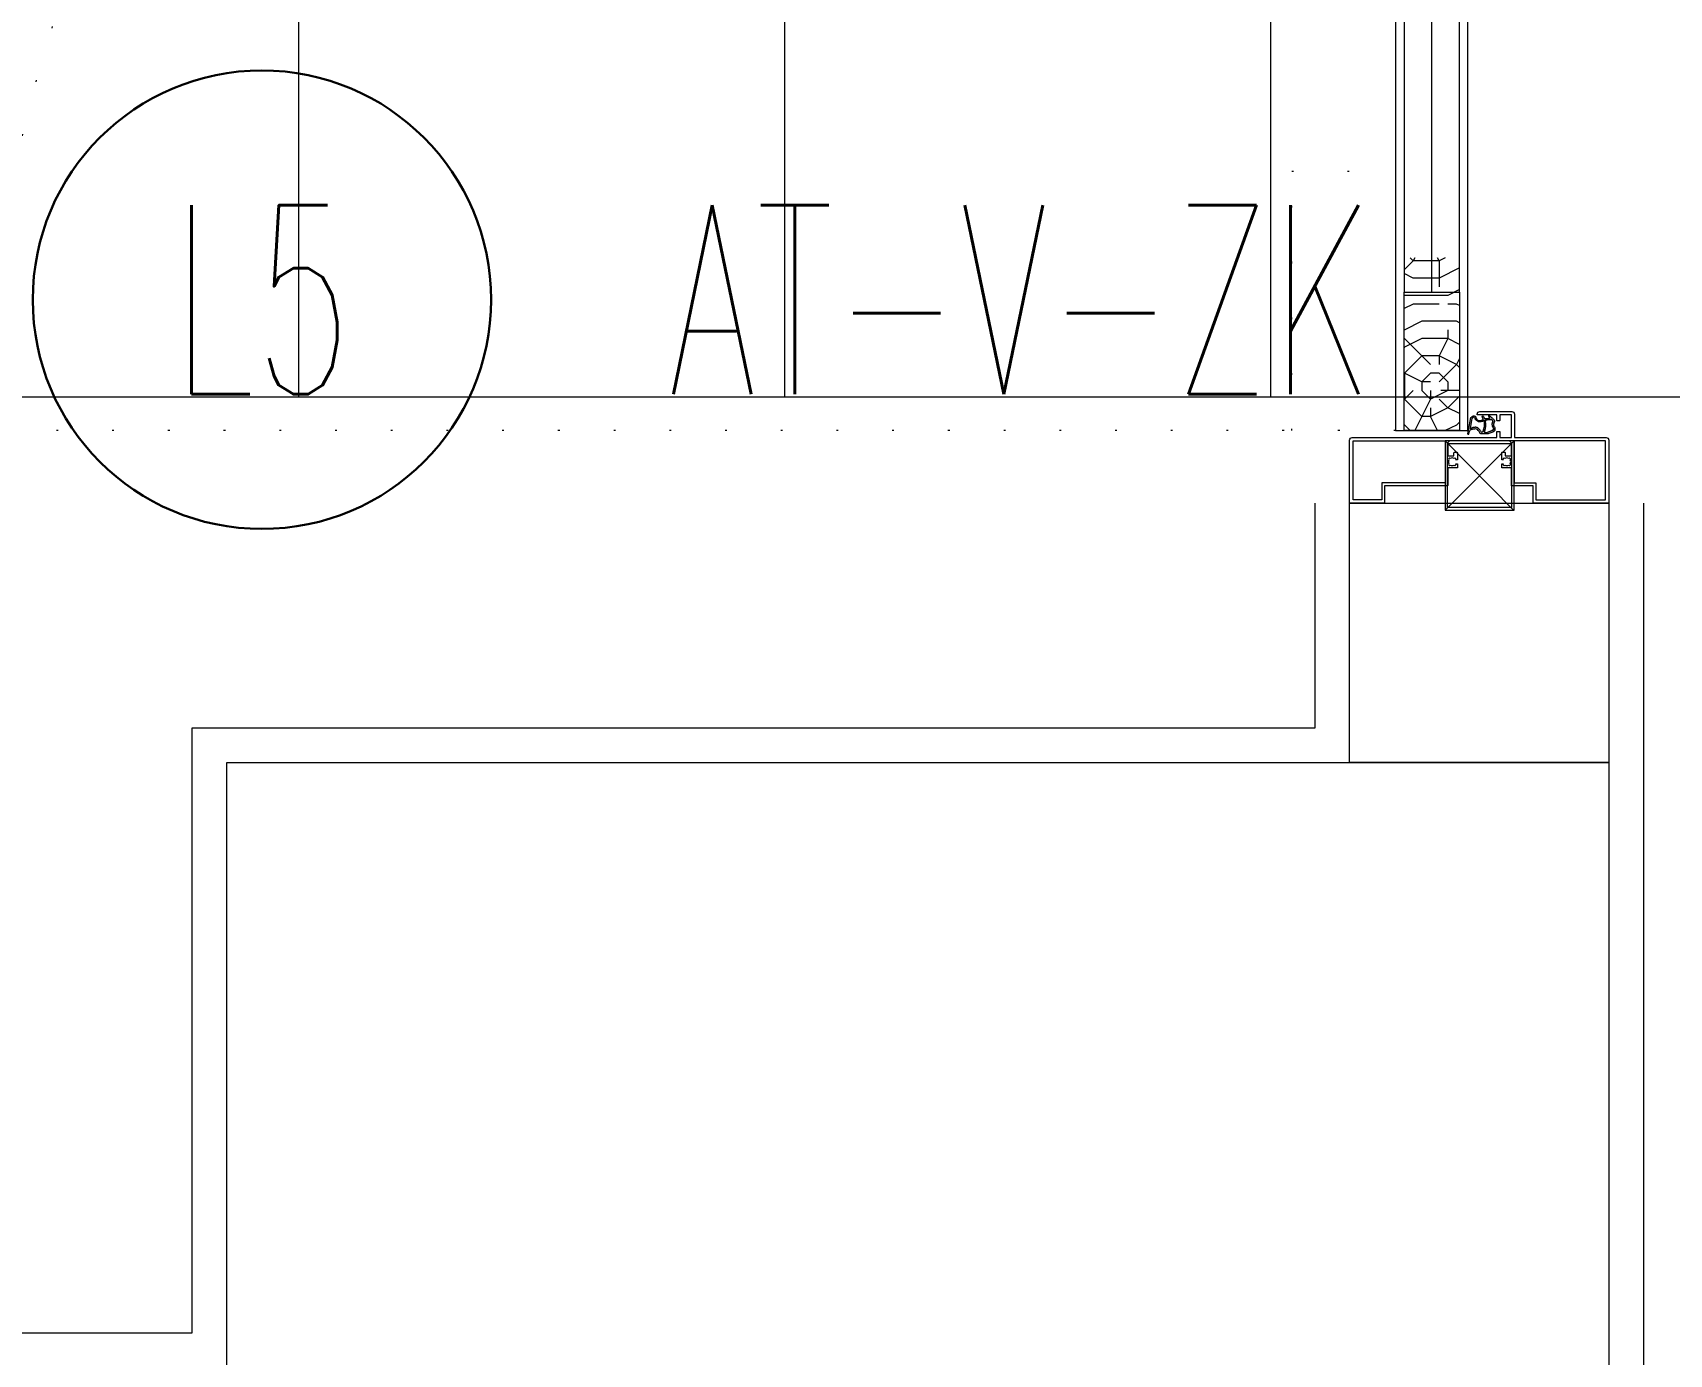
# Model space of a CAD drawing. Extents: x -2012 to 34975, y -1043 to 8321.
# Drawn here: x 4389.6 to 4484.3, y 3158.3 to 3234.7 of the extents above; entities that cross this region are included whole.
import ezdxf
from ezdxf.enums import TextEntityAlignment as Align

# ---------------------------------------------------------------- set-up
doc = ezdxf.new("R2010")
doc.units = 0
doc.header["$LTSCALE"] = 25
doc.linetypes.add('DOT2', pattern=[0.125, 0, -0.125])
doc.layers.get('0').update_dxf_attribs({"color": 9, "lineweight": 9})
for name, color, linetype, lineweight in [('00', 9, 'Continuous', 9), ('01', 9, 'Continuous', 9), ('09', 9, 'Continuous', 9), ('10', 9, 'Continuous', 9), ('12', 9, 'Continuous', 9), ('14', 9, 'Continuous', 9), ('20', 9, 'DOT2', 9), ('21_MAHAL', 9, 'Continuous', 9), ('33', 9, 'BATTING', 9), ('E-LİNYE', 7, 'Continuous', 30)]:
    doc.layers.add(name, color=color, linetype=linetype, lineweight=lineweight)
doc.styles.add('Arial', font='arial.ttf', dxfattribs={"height": 2.5})
doc.styles.add('E-YAZI', font='txttw.shx')
doc.styles.add('MuuM_TEXT-STANDART', font='ARIALN.TTF')
doc.linetypes.add('BATTING', pattern='A,0.0001,-0.1,[134,ltypeshp.shx,S=0.1,R=0,X=-0.1,Y=0],-0.2,[134,ltypeshp.shx,S=0.1,R=180,X=0.1,Y=0],-0.1', length=0.4001000000000002)

# ---------------------------------------------------------------- blocks, each defined once
blk = doc.blocks.new('p-kolon-80x80-vw')
at = {"layer": '01'}
blk.add_lwpolyline([(-39.99999999999273, -40), (-39.99999999999273, 40), (39.99999999999273, 40), (39.99999999999273, -40)], close=True, dxfattribs=at)
blk = doc.blocks.new('p-korkasa_40x40')
at = {"layer": '10'}
for points in [[(-2, -2), (-2, -2, 4.557571570274368), (-2, -2), (2, -2.000000000000454, 6.895317174706505), (2, -2.000000000000454), (2, -2.000000000000454), (2, 2.000000000000454), (-2, 2), (-2, -2)], [(-1.85000000000582, -1.85000000000582), (-1.85000000000582, 1.85000000000582), (1.85000000000582, 1.85000000000582), (1.85000000000582, -1.85000000000582), (-1.85000000000582, -1.85000000000582, -4.556434831823175), (-1.85000000000582, -1.85000000000582)]]:
    blk.add_lwpolyline(points, format="xyb", close=True, dxfattribs=at)
for points in [[(2, -2.000000000000454), (-2, 2)], [(2, 2.000000000000454), (-2, -1.96874570933869)]]:
    blk.add_lwpolyline(points, dxfattribs=at)
blk = doc.blocks.new('p-krt-ahsapkapi90lık_2')
at = {"layer": '09'}
h = blk.add_hatch(dxfattribs=at)
h.set_pattern_fill('LOGEND', color=256, scale=10, style=0)
h.set_pattern_definition([(2.2e-15, (-13396.01451895165, 12786.00811659644), (9.999999999999996, -10), [3, -7]), (2.2e-15, (-13396.01451895165, 12785.50811659644), (9.999999999999996, -10), [3, -7]), (2.2e-15, (-13395.51451895165, 12784.50811659644), (9.999999999999996, -10), [2, -8]), (2.2e-15, (-13395.01451895165, 12783.50811659644), (9.999999999999996, -10), [1.5, -8.5]), (2.2e-15, (-13395.01451895165, 12782.50811659644), (9.999999999999996, -10), [1, -9]), (2.2e-15, (-13397.51451895165, 12781.50811659644), (9.999999999999996, -10), [0.5, -2.5, 0.5, -6.5]), (2.2e-15, (-13396.01451895165, 12781.00811659644), (9.999999999999996, -10), [0.5, -4, 1.5, -4]), (2.2e-15, (-13394.01451895165, 12780.50811659644), (9.999999999999996, -10), [0.5, -0.5, 0.5, -8.5]), (2.2e-15, (-13394.51451895165, 12780.00811659644), (9.999999999999996, -10), [0.5, -9.5]), (2.2e-15, (-13395.01451895165, 12779.00811659644), (9.999999999999996, -10), [1.5, -8.5]), (2.2e-15, (-13395.01451895165, 12778.00811659644), (9.999999999999996, -10), [2, -8]), (2.2e-15, (-13395.51451895165, 12777.00811659644), (9.999999999999996, -10), [2.5, -3, 0.5, -4]), (270, (-13399.51451895165, 12783.00811659644), (-10, -9.999999999999996), [0.5, -1, 2.5, -6]), (270, (-13399.01451895165, 12782.00811659644), (-10, -9.999999999999996), [0.5, -0.5, 1.5, -7.5]), (270, (-13398.51451895165, 12778.00811659644), (-10, -9.999999999999996), [1, -9]), (270, (-13398.01451895165, 12782.00811659644), (-10, -9.999999999999996), [2, -3, 0.5, -4.5]), (270, (-13397.51451895165, 12776.50811659644), (-10, -9.999999999999996), [0.5, -9.5]), (270, (-13397.01451895165, 12781.50811659644), (-10, -9.999999999999996), [1.5, -8.5]), (270, (-13396.01451895165, 12781.00811659644), (-10, -9.999999999999996), [1, -9]), (270, (-13395.01451895165, 12781.00811659644), (-10, -9.999999999999996), [0.5, -1.5, 1.5, -6.5]), (270, (-13394.51451895165, 12780.50811659644), (-10, -9.999999999999996), [0.5, -9.5]), (270, (-13394.01451895165, 12782.50811659644), (-10, -9.999999999999996), [1.399999999999999, -8.6]), (270, (-13393.51451895165, 12784.50811659644), (-10, -9.999999999999996), [1, -9]), (270, (-13392.51451895165, 12780.50811659644), (-10, -9.999999999999996), [0.5, -9.5]), (270, (-13391.51451895165, 12781.00811659644), (-10, -9.999999999999996), [1.5, -8.5]), (270, (-13390.51451895165, 12781.00811659644), (-10, -9.999999999999996), [1.5, -8.5]), (314.9999999999999, (-13392.01451895165, 12785.00811659644), (-3.3e-15, -10.00000000019025), [0.7071000000000001, -0.7071000000000001, 0.7071000000000001, -12.02083562]), (314.9999999999999, (-13394.01451895165, 12782.50811659644), (-3.3e-15, -10.00000000019025), [1.414199999999999, -12.72793562]), (314.9999999999999, (-13398.01451895165, 12777.50811659644), (-3.3e-15, -10.00000000019025), [1.414199999999999, -12.72793562]), (314.9999999999999, (-13396.01451895165, 12780.00811659644), (-3.3e-15, -10.00000000019025), [1.414199999999999, -12.72793562]), (314.9999999999999, (-13395.51451895165, 12782.00811659644), (-3.3e-15, -10.00000000019025), [1.414199999999999, -12.72793562]), (314.9999999999999, (-13392.51451895165, 12784.00811659644), (-3.3e-15, -10.00000000019025), [1.414199999999999, -12.72793562]), (314.9999999999999, (-13393.51451895165, 12783.50811659644), (-3.3e-15, -10.00000000019025), [2.121319999999998, -12.02081562]), (314.9999999999999, (-13396.51451895165, 12779.00811659644), (-3.3e-15, -10.00000000019025), [0.7071000000000001, -13.43503562]), (314.9999999999999, (-13397.01451895165, 12778.00811659644), (-3.3e-15, -10.00000000019025), [0.7071000000000001, -13.43503562]), (314.9999999999999, (-13393.01451895165, 12778.00811659644), (-3.3e-15, -10.00000000019025), [0.7071000000000001, -13.43503562]), (314.9999999999999, (-13397.01451895165, 12783.00811659644), (-3.3e-15, -10.00000000019025), [0.7071000000000001, -13.43503562]), (314.9999999999999, (-13391.51451895165, 12779.50811659644), (-3.3e-15, -10.00000000019025), [0.7071000000000001, -13.43503562]), (314.9999999999999, (-13395.01451895165, 12780.50811659644), (-3.3e-15, -10.00000000019025), [0.7071000000000001, -13.43503562]), (314.9999999999999, (-13394.01451895165, 12779.50811659644), (-3.3e-15, -10.00000000019025), [0.7071000000000001, -13.43503562]), (224.9999999999999, (-13394.51451895165, 12781.50811659644), (-10.00000000019025, 3.3e-15), [0.7071000000000001, -0.7071000000000001, 2.121319999999998, -10.60661562]), (224.9999999999999, (-13393.01451895165, 12781.50811659644), (-10.00000000019025, 3.3e-15), [0.7071000000000001, -13.43503562]), (224.9999999999999, (-13393.01451895165, 12785.00811659644), (-10.00000000019025, 3.3e-15), [0.7071000000000001, -13.43503562]), (224.9999999999999, (-13395.01451895165, 12782.50811659644), (-10.00000000019025, 3.3e-15), [0.7071000000000001, -13.43503562]), (224.9999999999999, (-13393.51451895165, 12780.50811659644), (-10.00000000019025, 3.3e-15), [0.7071000000000001, -13.43503562]), (224.9999999999999, (-13396.01451895165, 12783.00811659644), (-10.00000000019025, 3.3e-15), [0.7071000000000001, -13.43503562]), (224.9999999999999, (-13392.01451895165, 12783.00811659644), (-10.00000000019025, 3.3e-15), [0.7071000000000001, -13.43503562]), (224.9999999999999, (-13399.01451895165, 12786.00811659644), (-10.00000000019025, 3.3e-15), [0.7071000000000001, -13.43503562]), (224.9999999999999, (-13398.51451895165, 12785.50811659644), (-10.00000000019025, 3.3e-15), [1.414199999999999, -12.72793562]), (224.9999999999999, (-13398.01451895165, 12785.00811659644), (-10.00000000019025, 3.3e-15), [1.414199999999999, -12.72793562]), (224.9999999999999, (-13397.01451895165, 12785.00811659644), (-10.00000000019025, 3.3e-15), [1.414199999999999, -12.72793562]), (224.9999999999999, (-13396.51451895165, 12784.00811659644), (-10.00000000019025, 3.3e-15), [1.414199999999999, -12.72793562]), (224.9999999999999, (-13392.51451895165, 12780.00811659644), (-10.00000000019025, 3.3e-15), [1.414199999999999, -12.72793562]), (224.9999999999999, (-13390.51451895165, 12785.00811659644), (-10.00000000019025, 3.3e-15), [1.414199999999999, -12.72793562]), (224.9999999999999, (-13390.01451895165, 12777.00811659644), (-10.00000000019025, 3.3e-15), [1.414199999999999, -12.72793562]), (224.9999999999999, (-13390.01451895165, 12778.00811659644), (-10.00000000019025, 3.3e-15), [1.414199999999999, -12.72793562]), (224.9999999999999, (-13391.01451895165, 12778.50811659644), (-10.00000000019025, 3.3e-15), [1.414199999999999, -12.72793562]), (224.9999999999999, (-13398.01451895165, 12778.50811659644), (-10.00000000019025, 3.3e-15), [2.121319999999998, -12.02081562]), (224.9999999999999, (-13391.51451895165, 12779.50811659644), (-10.00000000019025, 3.3e-15), [2.121319999999998, -12.02081562]), (333.4349487999999, (-13397.01451895165, 12776.50811659644), (10.00000000000094, -4.0006493e-09), [1.117999999999998, -21.24267976999998]), (333.4349487999999, (-13397.01451895165, 12781.50811659644), (10.00000000000094, -4.0006493e-09), [1.117999999999998, -21.24267976999998]), (333.4349487999999, (-13396.01451895165, 12778.50811659644), (10.00000000000094, -4.0006493e-09), [1.117999999999998, -21.24267976999998]), (333.4349487999999, (-13393.01451895165, 12785.50811659644), (10.00000000000094, -4.0006493e-09), [1.117999999999998, -21.24267976999998]), (333.4349487999999, (-13393.51451895165, 12784.50811659644), (10.00000000000094, -4.0006493e-09), [1.117999999999998, -21.24267976999998]), (333.4349487999999, (-13396.51451895165, 12782.50811659644), (10.00000000000094, -4.0006493e-09), [1.117999999999998, -21.24267976999998]), (333.4349487999999, (-13396.51451895165, 12777.50811659644), (10.00000000000094, -4.0006493e-09), [1.117999999999998, -21.24267976999998]), (333.4349487999999, (-13393.51451895165, 12780.50811659644), (10.00000000000094, -4.0006493e-09), [2.235999999999997, -20.12467976999998]), (296.5650511799998, (-13393.51451895165, 12779.00811659644), (5.099821e-10, -10.00000000000094), [1.117999999999975, -21.24267976999962]), (296.5650511799998, (-13392.01451895165, 12782.00811659644), (5.099821e-10, -10.00000000000094), [1.117999999999975, -21.24267976999962]), (296.5650511799998, (-13397.01451895165, 12780.00811659644), (5.099821e-10, -10.00000000000094), [1.117999999999975, -21.24267976999962]), (296.5650511799998, (-13399.01451895165, 12779.50811659644), (5.099821e-10, -10.00000000000094), [1.117999999999975, -21.24267976999962]), (296.5650511799998, (-13393.01451895165, 12781.50811659644), (5.099821e-10, -10.00000000000094), [1.117999999999975, -21.24267976999962]), (296.5650511799998, (-13394.01451895165, 12781.50811659644), (5.099821e-10, -10.00000000000094), [1.117999999999975, -21.24267976999962]), (296.5650511799998, (-13398.01451895165, 12780.00811659644), (5.099821e-10, -10.00000000000094), [2.235999999999953, -20.12467976999963]), (296.5650511799998, (-13390.51451895165, 12783.50811659644), (5.099821e-10, -10.00000000000094), [2.235999999999953, -20.12467976999963]), (296.5650511799998, (-13391.51451895165, 12783.00811659644), (5.099821e-10, -10.00000000000094), [2.235999999999953, -20.12467976999963]), (243.4349487999999, (-13399.51451895165, 12784.50811659644), (-4.0006526e-09, -10.00000000000094), [1.11799999999998, -21.24267976999968]), (243.4349487999999, (-13399.51451895165, 12779.00811659644), (-4.0006526e-09, -10.00000000000094), [1.11799999999998, -21.24267976999968]), (243.4349487999999, (-13397.51451895165, 12786.00811659644), (-4.0006526e-09, -10.00000000000094), [1.11799999999998, -21.24267976999968]), (243.4349487999999, (-13398.51451895165, 12777.00811659644), (-4.0006526e-09, -10.00000000000094), [1.11799999999998, -21.24267976999968]), (243.4349487999999, (-13397.51451895165, 12783.00811659644), (-4.0006526e-09, -10.00000000000094), [1.11799999999998, -21.24267976999968]), (243.4349487999999, (-13395.51451895165, 12782.00811659644), (-4.0006526e-09, -10.00000000000094), [1.11799999999998, -21.24267976999968]), (243.4349487999999, (-13394.51451895165, 12780.00811659644), (-4.0006526e-09, -10.00000000000094), [1.11799999999998, -21.24267976999968]), (243.4349487999999, (-13399.01451895165, 12784.00811659644), (3.2114650989e-06, -10.00000160773382), [1.11799999999998, -21.24267976999968]), (243.4349487999999, (-13396.51451895165, 12782.50811659644), (-4.0006526e-09, -10.00000000000094), [1.11799999999998, -21.24267976999968]), (243.4349487999999, (-13393.51451895165, 12783.50811659644), (-4.0006526e-09, -10.00000000000094), [1.11799999999998, -21.24267976999968]), (243.4349487999999, (-13392.51451895165, 12782.50811659644), (-4.0006526e-09, -10.00000000000094), [1.11799999999998, -21.24267976999968]), (243.4349487999999, (-13390.51451895165, 12779.50811659644), (-4.0006526e-09, -10.00000000000094), [1.11799999999998, -21.24267976999968]), (243.4349487999999, (-13398.01451895165, 12776.50811659644), (-4.0006526e-09, -10.00000000000094), [1.11799999999998, -21.24267976999968]), (243.4349487999999, (-13399.51451895165, 12777.00811659644), (-4.0006526e-09, -10.00000000000094), [2.23599999999996, -20.12467976999968]), (243.4349487999999, (-13398.01451895165, 12784.00811659644), (-4.0006526e-09, -10.00000000000094), [2.23599999999996, -20.12467976999968]), (206.5650511799999, (-13399.51451895165, 12785.50811659644), (-10.00000000000094, -5.099854e-10), [1.117999999999998, -21.24267976999997]), (206.5650511799999, (-13391.01451895165, 12786.00811659644), (-10.00000000000094, -5.099854e-10), [1.117999999999998, -21.24267976999997]), (206.5650511799999, (-13391.51451895165, 12781.00811659644), (-10.00000000000094, -5.099854e-10), [1.117999999999998, -21.24267976999997]), (206.5650511799999, (-13395.51451895165, 12784.50811659644), (-10.00000000000094, -5.099854e-10), [1.117999999999998, -21.24267976999997]), (206.5650511799999, (-13396.01451895165, 12785.50811659644), (-10.00000000000094, -5.099854e-10), [1.117999999999998, -21.24267976999997]), (206.5650511799999, (-13395.01451895165, 12783.50811659644), (-10.00000000000094, -5.099854e-10), [1.117999999999998, -21.24267976999997]), (206.5650511799999, (-13392.01451895165, 12777.50811659644), (-10.00000000000094, -5.099854e-10), [1.117999999999998, -21.24267976999997]), (206.5650511799999, (-13391.01451895165, 12777.00811659644), (-10.00000000000094, -5.099854e-10), [2.235999999999996, -20.12467976999997])])
h.paths.add_polyline_path([(-4.199999999986174, -8.624922849336144), (-14.20028270518742, -8.624922849336144), (-14.20028270518742, -11.82492284933687), (-4.199999999986174, -11.82492284933687)])
at = {"layer": '10'}
h = blk.add_hatch(color=256, dxfattribs=at)
edge = h.paths.add_edge_path()
edge.add_spline(control_points=[(-5.087583130301934, -6.917947239577187), (-5.048109474115332, -6.864285404019027), (-4.97657621385224, -6.767040648392137), (-4.869797277129691, -6.672551900635879), (-4.783654342263615, -6.56495741051185), (-4.674845487515995, -6.619789821685117), (-4.572602756456035, -6.655564719592802), (-4.464064488453002, -6.631291630532358), (-4.379597429197017, -6.563945441441318), (-4.286491515591476, -6.561248048150446), (-4.171903196231141, -6.564730564077762), (-4.100753839509707, -6.726158637186017), (-4.016274023979346, -6.899314346734173), (-3.995586009372345, -7.134035352879434), (-4.020803114490263, -7.290541999904237), (-4.013859327660612, -7.437838338730212), (-4.12768406528994, -7.450463377128467), (-4.199534732866596, -7.534430192525178), (-4.31296180868594, -7.619523208722966), (-4.290704634182475, -7.744473672792081), (-4.273187978960777, -7.861084602525806), (-4.232420690950672, -8.006740419761625), (-4.105562638538684, -8.054464717537483), (-3.928156698671955, -8.102956709717546), (-3.976234219462638, -8.124730455227107), (-4.000546785686306, -8.131829164365625)], knot_values=[0, 0, 0, 0, 1.972481329933421, 3.574485720078666, 4.45923172184263, 5.627326994262999, 6.631388320856649, 7.787072978740821, 8.75015276194368, 9.776376719050775, 10.52172028727109, 11.98318526219924, 14.34903833668033, 16.62296311174929, 18.66660599276623, 19.53265988375316, 20.30320742306432, 21.53106540985929, 22.8950020509257, 24.14050273090668, 24.94140504827469, 26.57643914558082, 28.1214307914516, 29.40842415818681, 30.06904306217089, 30.06904306217089, 30.06904306217089, 30.06904306217089], degree=3, periodic=0)
edge.add_arc((-4.006152275524073, -8.112630766419898), 0.0200000000000125, 260.30387226260797, 286.27658788719623, ccw=False)
edge.add_line((-4.009520730756776, -8.132345063499088), (-4.961414672259707, -7.969701063923821))
edge.add_spline(control_points=[(-4.961414672263344, -7.969701063924731), (-4.988787999751366, -7.923379809053586), (-5.043303916787408, -7.857859637028012), (-5.049055911385949, -7.754046141290018), (-5.033057827840821, -7.691756071802956), (-5.03369524109803, -7.698385908424826), (-4.962300950839562, -7.674495467359519), (-4.962300950839562, -7.674495467359519)], knot_values=[0, 0, 0, 0, 0.2230052084876708, 0.4469780816912642, 0.8022655540997069, 1.018676818468204, 1.060393501096338, 1.060393501096338, 1.060393501096338, 1.060393501096338], degree=3, periodic=0)
edge.add_arc((-5.015764181374834, -7.440021336580683), 0.2404920685283454, 282.8446095959982, 411.1423613045363)
edge.add_spline(control_points=[(-4.864882464582476, -7.252748427272308), (-4.891202170332691, -7.270489090347838), (-4.949255018716938, -7.269479121718178), (-5.045958331964356, -7.323419167252723), (-5.044384058444847, -7.205667391433963), (-4.851315691750641, -7.194337360197097), (-4.913801633552794, -7.039898625760543), (-4.901241093368295, -6.792038827075884), (-5.017381600573572, -6.926091087494568), (-5.068470008798612, -6.920164489762099), (-5.087583130301934, -6.917947239577187)], knot_values=[1.684532790128255, 1.684532790128255, 1.684532790128255, 1.684532790128255, 1.827512949640418, 2.001131811412198, 2.034132841388928, 2.383878172112238, 2.570749579948123, 2.81730155771981, 2.995364809708569, 3.101801527567439, 3.101801527567439, 3.101801527567439, 3.101801527567439], degree=3, periodic=0)
edge = h.paths.add_edge_path(flags=16)
edge.add_spline(control_points=[(-4.307549555782316, -7.943256781123637), (-4.323828295240673, -7.926611503462482), (-4.340081949190789, -7.907280197752698), (-4.362876765018882, -7.869624002702039), (-4.369903305097976, -7.855043038623988), (-4.373773023860848, -7.84651781845605)], knot_values=[4.696285649924368, 4.696285649924368, 4.696285649924368, 4.696285649924368, 4.79612257682362, 4.79612257682362, 4.854419796380462, 4.854419796380462, 4.854419796380462, 4.854419796380462], degree=3, periodic=0)
edge.add_spline(control_points=[(-4.373773023860848, -7.84651781845605), (-4.373607827761587, -7.843491241717856), (-4.373655683066317, -7.840454012959527), (-4.37400248909762, -7.830654365618103), (-4.374514404906221, -7.823038918166274), (-4.375929850251847, -7.80657036768025), (-4.376802903479982, -7.797886598222246), (-4.378838108528722, -7.780213612386433), (-4.379977599677657, -7.771517570217839), (-4.383661981923069, -7.746135934710763), (-4.386533683875311, -7.727815247631952), (-4.389806128161581, -7.686167062147432), (-4.390495247786017, -7.662891489671893), (-4.384451796639041, -7.625744769531593), (-4.381219668695846, -7.612864554914268), (-4.370230560070921, -7.581369700179493), (-4.360862773497502, -7.564312605471059), (-4.340266044466262, -7.534303680644371), (-4.328753008387136, -7.521292778848874), (-4.305703304959025, -7.497871210132871), (-4.294544188745931, -7.487711023721203), (-4.273768951705279, -7.469766251582768), (-4.263993070930155, -7.461798483294842), (-4.244832979882628, -7.4458818424755), (-4.235036743335513, -7.437726406991715), (-4.205598142503732, -7.415018424264418), (-4.18416479987718, -7.400162153662678), (-4.158587210116819, -7.387561592746352)], knot_values=[3.795205768767631, 3.795205768767631, 3.795205768767631, 3.795205768767631, 3.825435281411388, 3.825435281411388, 3.876175829762433, 3.876175829762433, 3.923120005564896, 3.923120005564896, 3.970064181367359, 3.970064181367359, 4.056079576782027, 4.056079576782027, 4.1420949721967, 4.1420949721967, 4.181856208153813, 4.181856208153813, 4.244411595576305, 4.244411595576305, 4.309456277789172, 4.309456277789172, 4.374500960002043, 4.374500960002043, 4.436400391423946, 4.436400391423946, 4.498299822845847, 4.498299822845847, 4.605733337985941, 4.605733337985941, 4.605733337985941, 4.605733337985941], degree=3, periodic=0)
edge.add_arc((-4.192173467174143, -7.319385619433888), 0.0759999999999773, 296.2267322776727, 422.7778100074726)
edge.add_arc((-4.577224969212693, -8.223052336219553), 1.058097748058568, 66.62384475748308, 101.1623001326106)
edge.add_arc((-4.778210484499136, -7.204596749437767), 0.0200000000000284, 101.0999284626219, 210.1954139159717)
edge.add_arc((-5.061997083390451, -7.429473832107758), 0.3422998841750275, -65.51194830400499, 38.87126795594139, ccw=False)
edge.add_arc((-4.898020562377496, -7.808249349916878), 0.0708012071070941, 108.1815504414739, 269.8422720900505)
edge.add_line((-4.898215468743729, -7.879050288745928), (-4.325216702873149, -7.976954904974263))
edge.add_arc((-4.321848247640446, -7.957240607895073), 0.019999999999999, 260.303872269459, 404.3621609343977)
edge = h.paths.add_edge_path(flags=16)
edge.add_spline(control_points=[(-4.072222122103994, -7.073415549322817), (-4.072755469813272, -7.071483857656858), (-4.073293892655784, -7.06955013065817), (-4.083177059623267, -7.034343986131713), (-4.093986634830799, -7.000461790816189), (-4.105812684570992, -6.966001341246736), (-4.106205374435376, -6.964859911888198), (-4.106598829948779, -6.963719069251965)], knot_values=[2.606882164150666, 2.606882164150666, 2.606882164150666, 2.606882164150666, 2.618308665253161, 2.618308665253161, 2.814704777591772, 2.814704777591772, 2.821436412206805, 2.821436412206805, 2.821436412206805, 2.821436412206805], degree=3, periodic=0)
edge.add_spline(control_points=[(-4.106598829948779, -6.963719069251965), (-4.117684478278532, -6.931575714093922), (-4.129377925190055, -6.899898122930608), (-4.142037063265886, -6.867181486701156), (-4.142620780101423, -6.865676693483692), (-4.143206048040156, -6.864171658191481)], knot_values=[2.408074102405524, 2.408074102405524, 2.408074102405524, 2.408074102405524, 2.597738580129102, 2.597738580129102, 2.606882164150666, 2.606882164150666, 2.606882164150666, 2.606882164150666], degree=3, periodic=0)
edge.add_spline(control_points=[(-4.143206048040156, -6.864171658191481), (-4.148906299367808, -6.849513278822997), (-4.154753686514593, -6.83483193675056), (-4.167462292982236, -6.803616380413582), (-4.174394172481695, -6.786977167943405), (-4.186989977202757, -6.757336136895901), (-4.192390315143712, -6.744686314275893), (-4.197943268965897, -6.732009424922579)], knot_values=[2.149006277224146, 2.149006277224146, 2.149006277224146, 2.149006277224146, 2.238060749371884, 2.238060749371884, 2.336258805541188, 2.336258805541188, 2.408074102405524, 2.408074102405524, 2.408074102405524, 2.408074102405524], degree=3, periodic=0)
edge.add_spline(control_points=[(-4.197943268965897, -6.732009424922579), (-4.199983255577531, -6.727352320725912), (-4.202043839297401, -6.722691563587433), (-4.208008490360953, -6.709361042638191), (-4.211828990464709, -6.701321083466607), (-4.218944767537323, -6.687153471215423), (-4.222241907187708, -6.680996047176447), (-4.228234270358369, -6.670640165171786), (-4.230736095920292, -6.666603096025938), (-4.233701593107977, -6.662866075217607)], knot_values=[1.977607441624772, 1.977607441624772, 1.977607441624772, 1.977607441624772, 2.003990200929743, 2.003990200929743, 2.053089229014396, 2.053089229014396, 2.101047753119271, 2.101047753119271, 2.149006277224144, 2.149006277224144, 2.149006277224144, 2.149006277224144], degree=3, periodic=0)
edge.add_arc((-4.249368172047979, -6.675298223228309), 0.0200000000000304, 38.43361065683673, 89.44443684821115)
edge.add_spline(control_points=[(-4.247001227831788, -6.655438777743252), (-4.248127119088167, -6.655304588606668), (-4.249270390104356, -6.655195447357983), (-4.255377579775085, -6.654696926234464), (-4.261489339089166, -6.654454105937475), (-4.278717194993078, -6.654075918966553), (-4.290569281565694, -6.654088638628309), (-4.300638614357012, -6.654390755968051)], knot_values=[1.69878072459484, 1.69878072459484, 1.69878072459484, 1.69878072459484, 1.709176364630534, 1.709176364630534, 1.751194216338215, 1.751194216338215, 1.814824352558606, 1.814824352558606, 1.814824352558606, 1.814824352558606], degree=3, periodic=0)
edge.add_spline(control_points=[(-4.300638614357012, -6.654390755968051), (-4.300735306784187, -6.654393657099718), (-4.300831834818382, -6.654396584915958), (-4.309994188708515, -6.654677514594368), (-4.317831906719221, -6.655264700875702), (-4.327805052165786, -6.656535206879197), (-4.330831703864532, -6.657019545960794), (-4.336400009615317, -6.658133582845039), (-4.33831248815477, -6.658595444099772), (-4.342959291414445, -6.659858617924327), (-4.345736805877095, -6.660818601889333), (-4.349893213566247, -6.662671333306206), (-4.351386409336552, -6.663408908087149), (-4.35458085513892, -6.665064819600956), (-4.356077201740845, -6.665860911671188), (-4.360092619226634, -6.668080501392978), (-4.361863285881554, -6.669107113979408), (-4.363692432638345, -6.670198898271337)], knot_values=[1.498288754767149, 1.498288754767149, 1.498288754767149, 1.498288754767149, 1.498899773643438, 1.498899773643438, 1.55638679152604, 1.55638679152604, 1.58513030046734, 1.58513030046734, 1.61387380940864, 1.61387380940864, 1.646408564364206, 1.646408564364206, 1.665384561853024, 1.665384561853024, 1.684360559341839, 1.684360559341839, 1.69878072459484, 1.69878072459484, 1.69878072459484, 1.69878072459484], degree=3, periodic=0)
edge.add_line((-4.363692432638345, -6.670198898271337), (-4.407314172145561, -6.696235917906049))
edge.add_line((-4.407314172141922, -6.696235917908777), (-4.492826685422187, -6.729409159046099))
edge.add_line((-4.492826685422187, -6.729409159044735), (-4.568486310476146, -6.737607307852612))
edge.add_line((-4.568486310479784, -6.737607307852158), (-4.673848124006327, -6.716470338265933))
edge.add_spline(control_points=[(-4.673848124013602, -6.716470338262298), (-4.682875379523465, -6.713190918402687), (-4.691635143219173, -6.709708192924152), (-4.71797648946449, -6.698784392789094), (-4.733729595474869, -6.691531791835582), (-4.746175721473262, -6.686714677227428)], knot_values=[0.9322138717899155, 0.9322138717899155, 0.9322138717899155, 0.9322138717899155, 0.9728151593248144, 0.9728151593248144, 1.059280169269481, 1.059280169269481, 1.059280169269481, 1.059280169269481], degree=3, periodic=0)
edge.add_arc((-4.753394638264579, -6.705366412814327), 0.0199999999999873, 65.87116327902355, 138.8123973927472)
edge.add_spline(control_points=[(-4.768197283334299, -6.691917186108184), (-4.775039363299582, -6.699447796119784), (-4.783923097897059, -6.709733010724447), (-4.792862009217059, -6.719466676277079), (-4.792876049130424, -6.719481963518772), (-4.792890088716375, -6.719497249443518)], knot_values=[0.6191493752113117, 0.6191493752113117, 0.6191493752113117, 0.6191493752113117, 0.6800377646677511, 0.6800377646677511, 0.6801335518299229, 0.6801335518299229, 0.6801335518299229, 0.6801335518299229], degree=3, periodic=0)
edge.add_line((-4.792890088716375, -6.719497249443518), (-4.818385404607397, -6.746335141001508))
edge.add_arc((-4.764069316875972, -6.799493043647088), 0.0760000000000115, 135.6174196060796, 158.1751496806524)
edge.add_line((-4.834621991791206, -6.771238485387582), (-4.837696418147968, -6.845903450998776))
edge.add_line((-4.837696418147968, -6.845903451001504), (-4.833455986627086, -6.929206083145345))
edge.add_line((-4.833455986623449, -6.929206083143067), (-4.82938897758504, -7.009101856953747))
edge.add_line((-4.82938897758504, -7.009101856954657), (-4.827023466128594, -7.055571969668563))
edge.add_line((-4.827023466128594, -7.055571969667652), (-4.827020210610498, -7.055577664500557))
edge.add_arc((-4.751713671208563, -7.045334367998293), 0.0760000000000394, 187.7459111072929, 277.228197278114)
edge.add_line((-4.742151239257506, -7.120730388418451), (-4.742296967702714, -7.120689963657237))
edge.add_line((-4.742296967702714, -7.120689963656332), (-4.675464902713426, -7.108291905025452))
edge.add_line((-4.675464902709791, -7.108291905027727), (-4.584500883247528, -7.098951587460303))
edge.add_line((-4.584500883243887, -7.098951587457122), (-4.456020760546379, -7.100184649608308))
edge.add_line((-4.456020760542742, -7.100184649611036), (-4.388441025977953, -7.107619667228847))
edge.add_line((-4.388441025981592, -7.107619667225663), (-4.247602403371272, -7.138757753914432))
edge.add_arc((-4.529675160953044, -8.0805044295048), 0.9830828253785207, 68.91586214402372, 73.32594597562309, ccw=False)
edge.add_arc((-4.145481016592384, -7.093642619765888), 0.0760000000000061, 246.3054641239717, 375.4350394577134)
for p, q in [((-4.839887004378396, -6.802869717732393), (-4.827024968868498, -7.055542448553751)), ((-4.009520730756776, -8.132345063499088), (-4.961414672263344, -7.969701063924731)), ((-4.325216702873149, -7.976954904974263), (-4.899997559619802, -7.878745794332643))]:
    blk.add_line(p, q, dxfattribs=at)
blk.add_lwpolyline([(1.09139e-11, -4.329922849337891, -0.4142135623730951), (-0.0249999999905413, -4.354922849335705), (-1.000000000047293, -4.354922849335705), (-1.000000000047293, -5.589922849336288, -0.4142135623730951), (-1.025000000048748, -5.614922849337745), (-2.045454079303453, -5.614922849337745), (-2.045454079303453, -6.173725933527748), (-2.275454079299376, -6.173725933527748), (-2.275454079299376, -6.064436611646669), (-2.239596186602284, -6.100294504347402, 0.0916730868048769), (-2.168885508483072, -6.02958382622819), (-2.204977819663326, -5.993491515044298, 0.2882609505077494), (-2.204977819663326, -5.753960352012652), (-2.168885508483072, -5.717868040828762, 0.091673086804877), (-2.239596186602284, -5.647157362709548), (-2.275688497782539, -5.683249673893442, 0.2882609505067066), (-2.515219660814181, -5.683249673893442), (-2.551311972001713, -5.647157362709548, 0.09167308680455198), (-2.622022650120923, -5.717868040828762), (-2.585930338933394, -5.753960352012652, 0.2882609505077494), (-2.585930338933394, -5.993491515044298), (-2.622022650120923, -6.02958382622819, 0.0916730868044047), (-2.551311972001713, -6.100294504347402), (-2.515454079297339, -6.064436611646669), (-2.515454079297339, -6.173725933527748), (-2.920454079303453, -6.173725933527748, -0.4142135623730951), (-2.945454079297633, -6.148725933529931), (-2.945454079297633, -5.998725933528477, -0.4142135623730951), (-2.920454079303453, -5.973725933527019), (-2.745454079300543, -5.973725933527019), (-2.745454079300543, -5.614922849337745), (-3.449999999986173, -5.614922849337745, 0.4142135623730951), (-3.599999999987629, -5.764922849335562), (-3.599999999987629, -9.14492284933658, 0.4142135623730951), (-3.449999999986173, -9.294922849338036), (-2.745454079300543, -9.294922849338036), (-2.745454079300543, -8.936119765145124), (-2.920454079303453, -8.936119765145124, -0.4142135623730951), (-2.945454079297633, -8.911119765147305), (-2.945454079297633, -8.76111976514585, -0.4142135623730951), (-2.920454079303453, -8.736119765144393), (-2.515454079297339, -8.736119765144393), (-2.515454079297339, -8.845409087029111), (-2.551311972001713, -8.809551194328376, 0.0916730868044046), (-2.622022650120923, -8.880261872443953), (-2.585930338933394, -8.916354183631482, 0.2882609505077494), (-2.585930338933394, -9.155885346663126), (-2.622022650120923, -9.19197765784702, 0.09167308680455198), (-2.551311972001713, -9.262688335966233), (-2.515219660814181, -9.226596024778695, 0.2882609505067075), (-2.275688497782539, -9.226596024778695), (-2.239596186602284, -9.262688335966233, 0.0916730868048769), (-2.168885508483072, -9.19197765784702), (-2.204977819663326, -9.155885346663126, 0.2882609505077494), (-2.204977819663326, -8.916354183631482), (-2.168885508483072, -8.880261872447589, 0.091673086804877), (-2.239596186602284, -8.809551194328376), (-2.275454079299376, -8.845409087029111), (-2.275454079299376, -8.736119765144393), (-2.045454079303453, -8.736119765144393), (-2.045454079303453, -9.294922849338036), (-1.025000000048748, -9.294922849338036, -0.4142135623730951), (-1.000000000047293, -9.319922849335851), (-1.000000003536112, -12.95499904608005), (-0.0250000034793629, -12.95499904608005, -0.4142135623730951), (-3.4779077e-09, -12.9799990460815), (-3.4779077e-09, -14.94999904607903, -0.4142135623730951), (-0.0250000034793629, -14.97499904608048), (-3.650000003479362, -14.97499904608048, -0.4142135623730951), (-3.800000003473541, -14.82499904607903), (-3.79999999998472, -6.454922849337891), (-4.124999999989086, -6.454922849337891, -0.4142135623730951), (-4.14999999999054, -6.429922849336433), (-4.14999999999054, -6.299922849335417, -0.4142135623730951), (-4.124999999989086, -6.274922849337598), (-3.79999999998472, -6.274922849337598), (-3.79999999998472, -5.614922849337745), (-5.119999999984426, -5.614922849337745), (-5.119999999984426, -6.274922849337598), (-4.794999999987338, -6.274922849337598, -0.4142135623730951), (-4.769999999985881, -6.299922849335417), (-4.769999999985881, -6.429922849336433, -0.4142135623730951), (-4.794999999987338, -6.454922849337891), (-5.119999999984426, -6.454922849337891), (-5.119999999984426, -7.594922849337308), (-5.14999999999054, -7.594922849337308, -0.4142135623730951), (-5.299999999984717, -7.444922849335853), (-5.299999999984717, -5.584922849335271, -0.4142135623730951), (-5.14999999999054, -5.434922849337453), (-3.79999999998472, -5.434922849337453), (-3.799999999995634, -0.124999999996362, -0.4142135623730951), (-3.650000000001451, 0.0250000000014552), (-0.0250000000014552, 0.0250000000014552, -0.4142135623730951), (0, 0)], format="xyb", close=True, dxfattribs=at)
for points in [[(-0.1999999999970896, -0.1749999999956344), (-3.599999999998543, -0.1749999999956344), (-3.599999999987629, -5.45492284933425), (-1.180000000047584, -5.45492284933425), (-1.180000000047584, -4.194922849335853), (-0.1999999999861757, -4.194922849335853)], [(-1.180000000047584, -9.45492284933789), (-1.180000003536403, -13.11499904608354), (-0.2000000034749974, -13.11499904608354), (-0.2000000034749974, -14.77499904607975), (-3.600000003476451, -14.77499904607975), (-3.599999999987629, -9.45492284933789)]]:
    blk.add_lwpolyline(points, close=True, dxfattribs=at)
blk.add_lwpolyline([(-4.14450891458182, -7.169636402522882), (-4.247602403371272, -7.138757753917162), (-4.388441025981592, -7.107619667225663), (-4.456020760550018, -7.100184649611036), (-4.584500883243887, -7.098951587457122), (-4.675464902709791, -7.108291905027727), (-4.742296967695438, -7.120689963656332), (-4.798750226818808, -7.105029949379968), (-4.827020210610498, -7.055577664501469), (-4.82938897758504, -7.009101856954657), (-4.833455986623449, -6.929206083143067), (-4.837696418147968, -6.845903451001504), (-4.834621991791206, -6.771238485387582), (-4.818385404611035, -6.746335141004236), (-4.792890088716375, -6.719497249439883), (-4.757992981260031, -6.685902208704647), (-4.673848124006327, -6.716470338265933), (-4.568486310479784, -6.737607307852158), (-4.492826685422187, -6.729409159044735), (-4.407314172141922, -6.696235917908777), (-4.363692432638345, -6.670198898271337), (-4.300638614349737, -6.654390755968051), (-4.233701593107977, -6.662866075213968), (-4.197943268965897, -6.732009424922579), (-4.143206048040156, -6.864171658187843), (-4.106598829948779, -6.963719069251965), (-4.072222122103994, -7.073415549322817), (-4.095750547105126, -7.151113311465452), (-4.095750496129767, -7.151113267354956), (-4.14450891458182, -7.169636402522882)], dxfattribs=at)
for centre, radius, start, end in [((-5.015764181374834, -7.440021336580683), 0.2404920685283614, 282.8446095960854, 51.14236130474649), ((-5.061997083390451, -7.429473832107758), 0.3422998841750354, 294.4546906992688, 38.87126795570936), ((-4.764069316875972, -6.799493043647088), 0.076, 135.6174196072628, 180.732879754468), ((-4.751713671208563, -7.045334367998293), 0.076, 187.7459111072079, 275.7820880520912), ((-4.778210484499136, -7.204596749437767), 0.02, 101.2270748506348, 210.1954139160116), ((-4.577224969212693, -8.223052336219553), 1.058097748058572, 66.62384475827238, 101.1647034335877), ((-4.753394638264579, -6.705366412814327), 0.02, 68.84170537243767, 137.7426827469713), ((-4.529675160953044, -8.0805044295048), 0.983082825378532, 68.91586214760653, 102.4906719201996), ((-4.249368172047979, -6.675298223228309), 0.02, 38.43361063640405, 83.20327499731076), ((-4.145481016592384, -7.093642619765888), 0.076, 246.305464078525, 15.43503943711911), ((-4.192173467174143, -7.319385619433888), 0.076, 296.2267322656595, 62.77781001665822), ((-4.898020562377496, -7.808249349916878), 0.0708012071070867, 107.4548495621995, 271.5695422707374), ((-4.321848247640446, -7.957240607895073), 0.02, 260.3038722725656, 44.3621609305812)]:
    blk.add_arc(centre, radius, start, end, dxfattribs=at)
for points, knots in [([(-5.087583130301934, -6.917947239577187), (-5.048109474115332, -6.864285404019027), (-4.97657621385224, -6.767040648392137), (-4.869797277129691, -6.672551900635879), (-4.783654342263615, -6.56495741051185), (-4.674845487515995, -6.619789821685117), (-4.572602756456035, -6.655564719592802), (-4.464064488453002, -6.631291630532358), (-4.379597429197017, -6.563945441441318), (-4.286491515591476, -6.561248048150446), (-4.171903196231141, -6.564730564077762), (-4.100753839509707, -6.726158637186017), (-4.016274023979346, -6.899314346734173), (-3.995586009372345, -7.134035352879434), (-4.020803114490263, -7.290541999904237), (-4.013859327660612, -7.437838338730212), (-4.12768406528994, -7.450463377128467), (-4.199534732866596, -7.534430192525178), (-4.31296180868594, -7.619523208722966), (-4.290704634182475, -7.744473672792081), (-4.273187978960777, -7.861084602525806), (-4.232420690950672, -8.006740419761625), (-4.105562638538684, -8.07446471753792), (-3.928156698671955, -8.102956709717546), (-3.976234219462638, -8.124730455227107), (-4.000546785686306, -8.131829164365625)], [0, 0, 0, 0, 1.972481329933421, 3.574485720078666, 4.45923172184263, 5.627326994262999, 6.631388320856649, 7.787072978740821, 8.75015276194368, 9.776376719050775, 10.52172028727109, 11.98318526219924, 14.34903833668033, 16.62296311174929, 18.66660599276623, 19.53265988375316, 20.30320742306432, 21.53106540985929, 22.8950020509257, 24.14050273090668, 24.94140504827469, 26.57643914558082, 28.1214307914516, 29.40842415818681, 30.06904306217089, 30.06904306217089, 30.06904306217089, 30.06904306217089]), ([(-4.864882464582476, -7.252748427272308), (-4.891202170332691, -7.270489090347838), (-4.949255018716938, -7.269479121718178), (-5.045958331964356, -7.323419167252723), (-5.044384058444847, -7.205667391433963), (-4.851315691750641, -7.194337360197097), (-4.913801633552794, -7.039898625760543), (-4.901241093368295, -6.792038827075884), (-5.017381600573572, -6.926091087494568), (-5.068470008798612, -6.920164489762099), (-5.087583130301934, -6.917947239577187)], [1.684532790128255, 1.684532790128255, 1.684532790128255, 1.684532790128255, 1.827512949640418, 2.001131811412198, 2.034132841388928, 2.383878172112238, 2.570749579948123, 2.81730155771981, 2.995364809708569, 3.101801527567439, 3.101801527567439, 3.101801527567439, 3.101801527567439]), ([(-4.818385404611035, -6.746335141004236), (-4.810038490326403, -6.737806367182201), (-4.801506352258002, -6.728879583632076), (-4.783923097897059, -6.709733010724447), (-4.775039363299582, -6.699447796119784), (-4.768197283334299, -6.691917186108184)], [0.5601748397419227, 0.5601748397419227, 0.5601748397419227, 0.5601748397419227, 0.6192451623734839, 0.6192451623734839, 0.680133551829923, 0.680133551829923, 0.680133551829923, 0.680133551829923]), ([(-4.746175721473262, -6.686714677227428), (-4.733729595474869, -6.691531791835582), (-4.71797648946449, -6.698784392789094), (-4.686809951675965, -6.711709207891543), (-4.672719063590193, -6.717181532225366), (-4.643427256134596, -6.726564716693247), (-4.627782777042738, -6.730656721549167), (-4.591009345884231, -6.737008262865857), (-4.569060020996403, -6.738406420077808), (-4.526529184480748, -6.736224290802058), (-4.505639070343022, -6.732836068247704), (-4.467854555627127, -6.723004461975505), (-4.450846082301723, -6.717044151744631), (-4.423895453412113, -6.705035141480037), (-4.413400840010581, -6.699618935483158), (-4.395269491284125, -6.689583421262796), (-4.387349884254945, -6.684810854661918), (-4.371799181801179, -6.675216563711728), (-4.364822918392746, -6.670695254026213), (-4.356077201740845, -6.665860911667548), (-4.35458085513892, -6.665064819600956), (-4.351386409336552, -6.663408908087149), (-4.349893213566247, -6.662671333306206), (-4.345736805877095, -6.660818601889333), (-4.342959291414445, -6.659858617924327), (-4.33831248815477, -6.658595444099772), (-4.336400009615317, -6.658133582845039), (-4.330831703864532, -6.657019545960794), (-4.327805052165786, -6.656535206879197), (-4.317831906719221, -6.655264700875702), (-4.309994188708515, -6.654677514594368), (-4.290797040903271, -6.654088905092067), (-4.278816832902521, -6.654073731708193), (-4.261489339089166, -6.654454105937475), (-4.255377579775085, -6.654696926234464), (-4.249270390104356, -6.655195447357983), (-4.248127119088167, -6.655304588606668), (-4.247001227831788, -6.655438777743252)], [0.9322138717899155, 0.9322138717899155, 0.9322138717899155, 0.9322138717899155, 1.018678881734585, 1.018678881734585, 1.082556095212454, 1.082556095212454, 1.146433308690327, 1.146433308690327, 1.225396899008182, 1.225396899008182, 1.304360489326034, 1.304360489326034, 1.372259955503497, 1.372259955503497, 1.41560344399742, 1.41560344399742, 1.458946932491345, 1.458946932491345, 1.512708920020149, 1.512708920020149, 1.531684917508965, 1.531684917508965, 1.550660914997782, 1.550660914997782, 1.583195669953349, 1.583195669953349, 1.611939178894649, 1.611939178894649, 1.640682687835949, 1.640682687835949, 1.698169705718551, 1.698169705718551, 1.762410860815229, 1.762410860815229, 1.804428712522914, 1.804428712522914, 1.814824352558608, 1.814824352558608, 1.814824352558608, 1.814824352558608]), ([(-4.158587210116819, -7.387561592746352), (-4.18416479987718, -7.400162153662678), (-4.205598142503732, -7.415018424264418), (-4.235036743335513, -7.437726406991715), (-4.244832979882628, -7.4458818424755), (-4.263993070930155, -7.461798483294842), (-4.273768951705279, -7.469766251582768), (-4.294544188745931, -7.487711023721203), (-4.305703304959025, -7.497871210132871), (-4.328753008387136, -7.521292778848874), (-4.340266044466262, -7.534303680644371), (-4.360862773497502, -7.564312605471059), (-4.370230560070921, -7.581369700179493), (-4.381219668695846, -7.612864554914268), (-4.384451796639041, -7.625744769531593), (-4.390495247786017, -7.662891489671893), (-4.389806128161581, -7.686167062147432), (-4.386533683875311, -7.727815247631952), (-4.383661981923069, -7.746135934710763), (-4.379977599677657, -7.771517570217839), (-4.378838108528722, -7.780213612386433), (-4.376802903479982, -7.797886598222246), (-4.375929850251847, -7.80657036768025), (-4.374514404906221, -7.823038918166274), (-4.37400248909762, -7.830654365618103), (-4.373655683066317, -7.840454012959527), (-4.373607827761587, -7.843491241717856), (-4.373773023860848, -7.84651781845605)], [3.795205768767627, 3.795205768767627, 3.795205768767627, 3.795205768767627, 3.902639283907723, 3.902639283907723, 3.964538715329623, 3.964538715329623, 4.026438146751528, 4.026438146751528, 4.091482828964397, 4.091482828964397, 4.156527511177267, 4.156527511177267, 4.219082898599757, 4.219082898599757, 4.258844134556872, 4.258844134556872, 4.34485952997154, 4.34485952997154, 4.430874925386211, 4.430874925386211, 4.477819101188671, 4.477819101188671, 4.524763276991137, 4.524763276991137, 4.575503825342183, 4.575503825342183, 4.605733337985941, 4.605733337985941, 4.605733337985941, 4.605733337985941]), ([(-4.233701593107977, -6.662866075217607), (-4.230736095920292, -6.666603096025938), (-4.228234270358369, -6.670640165171786), (-4.222241907187708, -6.680996047176447), (-4.218944767537323, -6.687153471215423), (-4.211828990464709, -6.701321083466607), (-4.208008490360953, -6.709361042638191), (-4.196368918212101, -6.735374561067144), (-4.188944600635292, -6.752736426496995), (-4.174394172481695, -6.786977167943405), (-4.167462292982236, -6.803616380413582), (-4.154133122337952, -6.836356199542933), (-4.147707622349114, -6.852526332659181), (-4.128949287176507, -6.901005907187935), (-4.116854905940272, -6.933824923853535), (-4.093986634830799, -7.000461790816189), (-4.083177059623267, -7.034343986131713), (-4.073293892655784, -7.06955013065817), (-4.072755469813272, -7.071483857656858), (-4.072222122103994, -7.073415549322817)], [1.977607441624772, 1.977607441624772, 1.977607441624772, 1.977607441624772, 2.025565965729647, 2.025565965729647, 2.073524489834522, 2.073524489834522, 2.122623517919175, 2.122623517919175, 2.220821574088481, 2.220821574088481, 2.319019630257786, 2.319019630257786, 2.417217686427089, 2.417217686427089, 2.613613798765703, 2.613613798765703, 2.810009911104313, 2.810009911104313, 2.821436412206809, 2.821436412206809, 2.821436412206809, 2.821436412206809]), ([(-4.961414672263344, -7.969701063924731), (-4.988787999751366, -7.923379809053586), (-5.043303916787408, -7.857859637028012), (-5.049055911385949, -7.754046141290018), (-5.033057827840821, -7.691756071802956), (-5.03369524109803, -7.698385908424826), (-4.962300950839562, -7.674495467359519), (-4.962300950839562, -7.674495467359519)], [0, 0, 0, 0, 0.2230052084876708, 0.4469780816912642, 0.8022655540997069, 1.018676818468204, 1.060393501096338, 1.060393501096338, 1.060393501096338, 1.060393501096338]), ([(-4.373773023860848, -7.84651781845605), (-4.369903305097976, -7.855043038623988), (-4.362876765018882, -7.869624002702039), (-4.340081949190789, -7.907280197752698), (-4.323828295240673, -7.926611503462482), (-4.307549555782316, -7.943256781123637)], [4.696285649924367, 4.696285649924367, 4.696285649924367, 4.696285649924367, 4.754582869481208, 4.754582869481208, 4.854419796380462, 4.854419796380462, 4.854419796380462, 4.854419796380462])]:
    blk.add_open_spline(points, degree=3, knots=knots, dxfattribs=at)
at = {"layer": '12', "ltscale": 20}
for points in [[(-85.79999999998836, -8.124922849336144), (-85.80029411765281, -12.32492284933687), (-4.200294117636076, -12.32492284933687), (-4.200000029410147, -8.125343017400155)], [(-75.80008858542716, -8.624922849336144), (-75.80008858542716, -11.82492284933687), (-12.20028270518742, -11.82492284933687), (-12.20029276963396, -8.624921489303233)], [(-12.20028424740667, -11.82492284933687), (-12.20029411763607, -8.624921489303233), (-4.199999999986174, -8.624922849336144), (-4.200294117636076, -11.82492284933687)]]:
    blk.add_lwpolyline(points, close=True, dxfattribs=at)
at = {"layer": '20'}
for points in [[(-4.200294117636076, -12.32492284933687), (-4.200294117636076, -18.32492284933687), (-19.20029411763607, -18.32492284933687), (-19.20029411763607, -12.32492284933687), (-4.200294117636076, -12.32492284933687)], [(-4.200294117636076, -12.32492284933687), (-4.200294117636076, -93.92521696700352)]]:
    blk.add_lwpolyline(points, dxfattribs=at)
blk.add_arc((-2.995327281042591, -13.74826057475366), 80.18601050932828, 178.4112403743147, 269.1389755846894, dxfattribs=at)
at = {"layer": '33', "ltscale": 0.15}
blk.add_lwpolyline([(-12.20028918252137, -10.22492216932005), (-75.80008858542716, -10.22492284933832)], dxfattribs=at)
at = {"layer": '10', "rotation": 180}
blk.add_blockref('p-korkasa_40x40', (-1.599999999987629, -7.454922849337891), dxfattribs=at)
blk = doc.blocks.new('0_roomno2')
blk.add_lwpolyline([(19.375, -10.50000000000218), (0, -10.50000000000218), (0, 0), (19.375, 0)], close=True)
for points in [[(8.125, -3.000000000001454), (8.125, -10.50000000000218)], [(11.875, -3.000000000001454), (11.875, -10.50000000000218)], [(15.625, -3.000000000001454), (15.625, -10.50000000000218)]]:
    blk.add_lwpolyline(points)
at = {"style": 'Arial'}
blk.add_attdef('ODANO', (0, 1.170000000001164), '', height=2, dxfattribs=at)
blk.add_attdef('MEKANADI', text='', height=2, dxfattribs=at).set_placement((0.3500000000000002, -3.000000000001454), align=Align.BOTTOM_LEFT)
at = {"style": 'MuuM_TEXT-STANDART', "width": 0.6}
for tag, p in [('YER01', (10, -4.500000000001454)), ('TAVAN01', (13.75, -4.500000000001454)), ('DUVAR01', (17.5, -4.500000000001454)), ('YER02', (10, -6.750000000001456)), ('TAVAN02', (13.75, -6.750000000001456)), ('DUVAR02', (17.5, -6.750000000001456)), ('YER03', (10, -9.000000000001457)), ('TAVAN03', (13.75, -9.000000000001457)), ('DUVAR03', (17.5, -9.000000000001457))]:
    blk.add_attdef(tag, text='', height=1.5, dxfattribs=at).set_placement(p, align=Align.MIDDLE_CENTER)
for tag, p in [('M2', (0.3500000000000001, -4.875000000001454)), ('TEMIZTAVANYUKSEKLIGI', (1.799999999999999, -8.607952679349546))]:
    blk.add_attdef(tag, text='', height=1.5, dxfattribs=at).set_placement(p, align=Align.MIDDLE_LEFT)

msp = doc.modelspace()

# ---------------------------------------------------------------- linework, layer by layer
at = {"layer": '00'}
msp.add_lwpolyline([(4480.838333031566, 3207.500000001767), (4480.838333027014, 3192.50000000215), (4465.838333120402, 3192.500000010656), (4465.838333119875, 3207.500000005627), (4480.838333031566, 3207.500000001767)], dxfattribs=at)
at = {"layer": '14'}
for points in [[(4463.83833311986, 3297.500000010765), (4463.838333120402, 3345.5000000021), (4342.765353152389, 3345.5000000021), (4342.765353152389, 3159.500000010656), (4398.838333027032, 3159.500000010656), (4398.838333029035, 3194.499999957691), (4463.838333115865, 3194.500000010656), (4463.838333120917, 3207.500000015432)], [(4482.8383333003, 3207.500000010539), (4482.838333276093, 3110.500000002447), (4402.838333132851, 3110.500000002447)]]:
    msp.add_lwpolyline(points, dxfattribs=at)
at = {"layer": 'E-LİNYE', "color": 7, "linetype": 'Continuous'}
msp.add_circle((4402.875467556129, 3219.271754306981), 13.26331145692165, dxfattribs=at)

# ---------------------------------------------------------------- block references
msp.add_blockref('p-kolon-80x80-vw', (4440.838333027023, 3152.500000002445))
at = {"layer": '10', "rotation": 270}
msp.add_blockref('p-krt-ahsapkapi90lık_2', (4480.813332651433, 3207.499999518199), dxfattribs=at)
at = {"layer": '21_MAHAL', "xscale": 7.5, "yscale": 7.5, "zscale": 7.5}
msp.add_blockref('0_roomno2', (4344.063287601005, 3292.387368224543), dxfattribs=at)

# ---------------------------------------------------------------- texts
at = {"layer": 'E-LİNYE', "color": 3, "linetype": 'Continuous', "style": 'E-YAZI', "width": 0.6}
for s, p in [('L5', (4402.875467556129, 3219.271754305162)), ('AT-V-ZK', (4446.804663221345, 3219.271754305162))]:
    msp.add_text(s, height=10.9375, dxfattribs=at).set_placement(p, align=Align.MIDDLE_CENTER)

doc.saveas('drawing.dxf')
